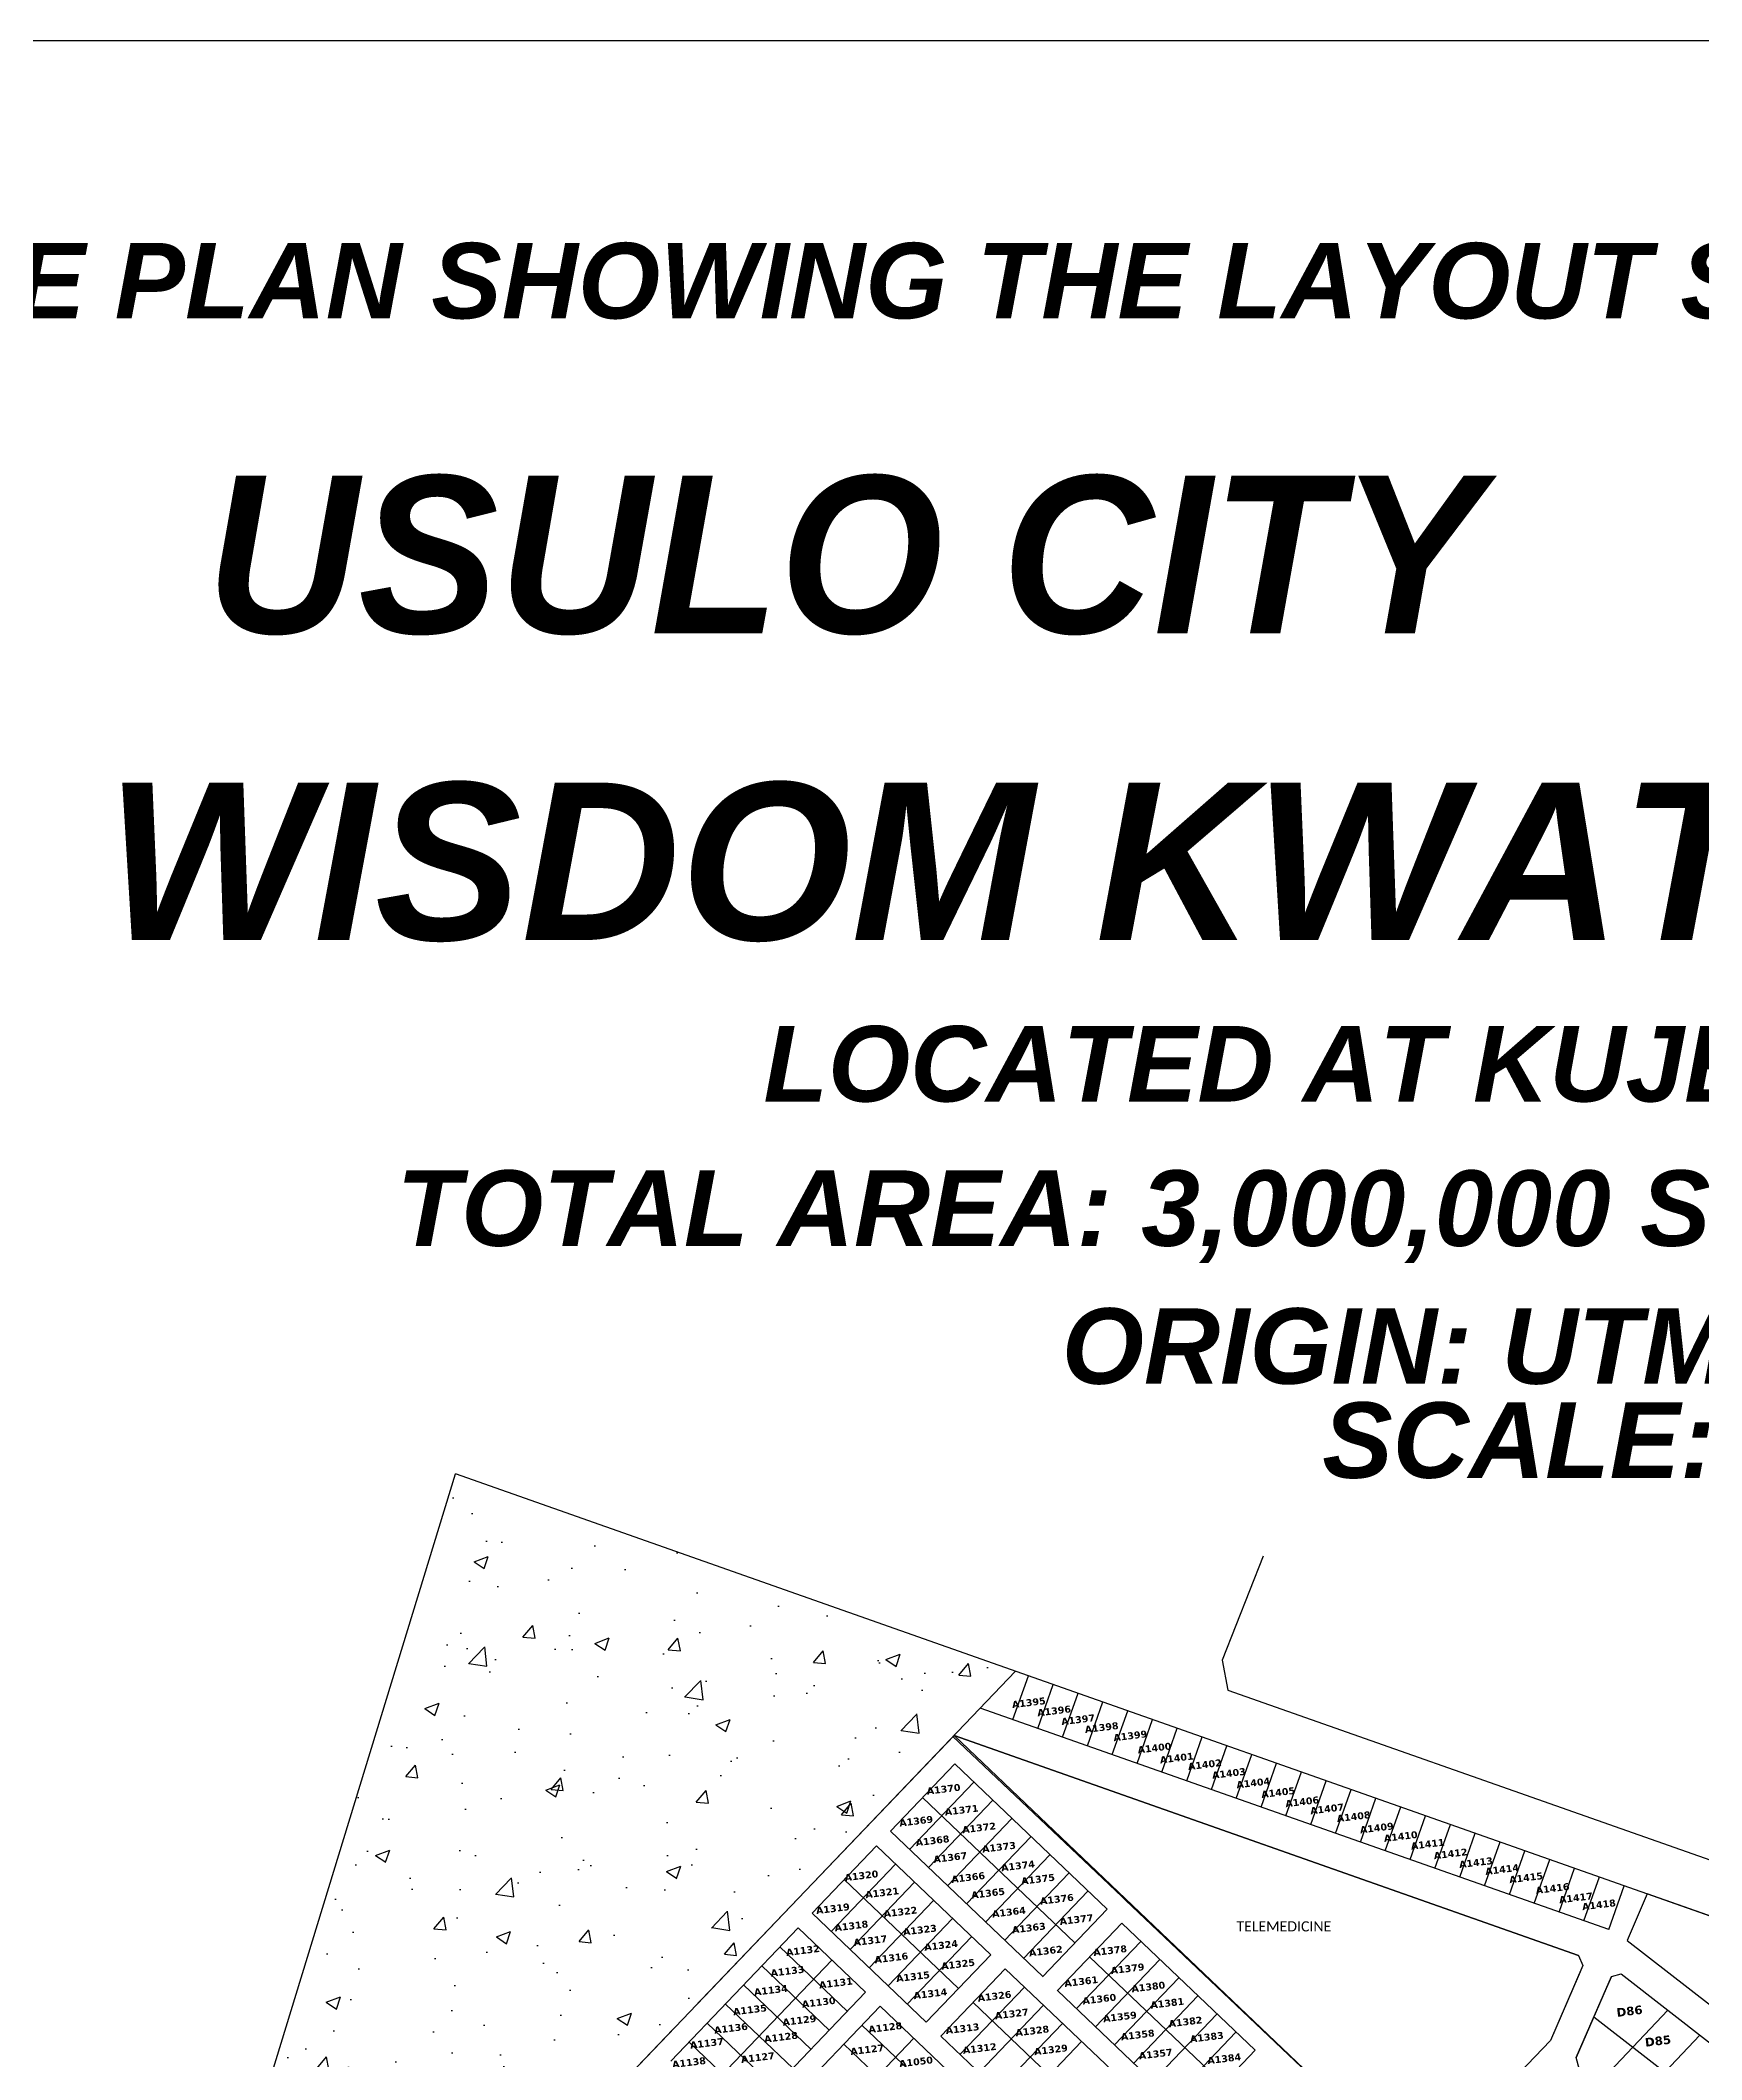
# Model space of a CAD drawing. Header units: millimetres. Extents: x 2359 to 301137, y 976657 to 981112.
# Drawn here: x 298650 to 299471, y 980114 to 981112 of the extents above; entities that cross this region are included whole.
import ezdxf

# ---------------------------------------------------------------- set-up
doc = ezdxf.new("R2010")
doc.units = ezdxf.units.MM
doc.header["$MEASUREMENT"] = 0
doc.layers.add('Annotation - Text_Pen_No__86', color=7, linetype='Continuous', lineweight=20, true_color=0x5555ff)
for name, color, linetype in [('DESIGNNN', 7, 'Continuous'), ('PDF2_TEXT', 7, 'Continuous'), ('Plines', 1, 'Continuous')]:
    doc.layers.add(name, color=color, linetype=linetype)
doc.styles.add('PDF Arial Bold Italic', font='arialbi.ttf')
doc.styles.get("Standard").update_dxf_attribs({"font": 'arial.ttf'})

msp = doc.modelspace()

# ---------------------------------------------------------------- hatches: boundary and pattern name
h = msp.add_hatch()
h.set_pattern_fill('AR-CONC', color=256, scale=10)
h.set_pattern_definition([(50, (-3.133, 0.694), (71.7260183, -6.2752135), [7.5, -82.5]), (355, (-3.13, 0.694), (-13.8751334, 75.2192134), [6, -66]), (100.4514445, (2.844, 0.17), (57.8508847, 68.943999), [6.374019, -70.114211]), (46.1842, (-3.13, 20.69), (106.724133, -16.551928), [11.25, -123.75]), (96.635635, (5.76, 19.31), (93.466195, 97.41186), [9.561034, -105.171376]), (351.184164, (-3.13, 20.69), (93.466195, 97.41186), [9, -99]), (21, (6.867, 15.694), (59.6907052, -40.261889), [7.5, -82.5]), (326, (6.87, 15.694), (24.331533, 72.5150045), [6, -66]), (71.451445, (11.84, 12.34), (84.0222377, 32.2531153), [6.374019, -70.114211]), (37.5, (-3.133, 0.694), (1.2159855, 33.2893854), [0, -65.2, 0, -67, 0, -66.25]), (7.5, (-3.133, 0.694), (26.3069537, 39.4411712), [0, -38.2, 0, -63.7, 0, -25.25]), (327.5, (-25.433, 0.694), (53.3822436, -2.2554872), [0, -25, 0, -78, 0, -103.5]), (317.5, (-35.433, 0.694), (58.318617, 10.0104982), [0, -32.5, 0, -51.8, 0, -73.5])])
h.paths.add_polyline_path([(298596.13349, 979745.90109), (298596.86685, 980018.50989), (298737.49185, 980019.3688), (298855.28085, 980403.8308), (299131.78099, 980306.3323)])

# ---------------------------------------------------------------- linework, layer by layer
for p, q in [((298596.13349, 979745.90109), (299131.78099, 980306.3323)), ((299101.46118, 980274.60963), (299365.76647, 980022.5996)), ((299094.56046, 980267.37223), (299094.55176, 980267.38052)), ((299070.00583, 980227.22588), (299101.78917, 980260.47979)), ((299101.78917, 980260.47979), (299177.05821, 980188.7122)), ((299079.40367, 980218.24364), (299111.18701, 980251.49755)), ((299085.9175, 980243.83377), (299161.16654, 980172.08525)), ((299088.80151, 980209.2614), (299120.58484, 980242.51531)), ((299070.00583, 980227.22588), (299145.27487, 980155.45829)), ((299098.19934, 980200.27916), (299129.98268, 980233.53307)), ((299107.59718, 980191.29692), (299139.38052, 980224.55083)), ((299031.31307, 980186.74286), (299063.09641, 980219.99677)), ((299063.09641, 980219.99677), (299119.54819, 980166.17108)), ((299116.99502, 980182.31468), (299148.77835, 980215.56859)), ((299040.71091, 980177.76062), (299072.49425, 980211.01453)), ((299126.39286, 980173.33244), (299158.17619, 980206.58635)), ((299047.22474, 980203.35074), (299103.65652, 980149.54412)), ((299050.10875, 980168.77838), (299081.89208, 980202.03229)), ((299135.79069, 980164.35019), (299167.57403, 980197.6041)), ((299031.31307, 980186.74286), (299087.76485, 980132.91717)), ((299059.50659, 980159.79614), (299091.28992, 980193.05005)), ((299145.18853, 980155.36795), (299177.05821, 980188.7122)), ((298961.52792, 980113.72884), (299024.40365, 980179.51375)), ((299024.40365, 980179.51375), (299057.69573, 980147.77039)), ((299068.90442, 980150.8139), (299100.68776, 980184.06781)), ((299078.30226, 980141.83166), (299110.0856, 980175.08557)), ((299152.41764, 980148.45854), (299184.29562, 980181.81147)), ((299184.29562, 980181.81147), (299250.15603, 980119.01483)), ((299015.43271, 980170.10513), (299048.72479, 980138.36177)), ((299087.7001, 980132.84941), (299119.54819, 980166.17108)), ((299161.81547, 980139.4763), (299193.69345, 980172.82923)), ((299168.40395, 980165.18452), (299234.26436, 980102.38787)), ((298978.17396, 980097.85716), (299041.03059, 980163.62209)), ((299006.46177, 980160.6965), (299039.75384, 980128.95314)), ((299094.9292, 980125.94), (299126.7856, 980159.27035)), ((299126.7856, 980159.27035), (299192.64601, 980096.47371)), ((299171.21331, 980130.49406), (299203.09129, 980163.84699)), ((299180.61115, 980121.51181), (299212.48913, 980154.86475)), ((298994.82, 980081.98548), (299057.69573, 980147.77039)), ((298997.49082, 980151.28788), (299030.7829, 980119.54452)), ((299104.32704, 980116.95776), (299136.18344, 980150.28811)), ((299152.51228, 980148.55756), (299218.37269, 980085.76092)), ((299190.00899, 980112.52957), (299221.88697, 980145.88251)), ((298984.09291, 980056.28906), (299064.93314, 980140.86966)), ((298988.51988, 980141.87926), (299021.81196, 980110.1359)), ((299064.93314, 980140.86966), (299098.22521, 980109.1263)), ((299110.89393, 980142.64339), (299176.75434, 980079.84675)), ((299113.72488, 980107.97552), (299145.58127, 980141.30587)), ((299199.40682, 980103.54733), (299231.2848, 980136.90027)), ((298979.54894, 980132.47063), (299012.84102, 980100.72727)), ((299000.73895, 980040.41739), (299081.57917, 980124.99798)), ((299055.96219, 980131.46104), (299089.25427, 980099.71768)), ((299095.00226, 980126.01644), (299160.86267, 980063.2198)), ((299123.12272, 980098.99328), (299154.97911, 980132.32362)), ((299208.80466, 980094.56509), (299240.68264, 980127.91803)), ((298970.578, 980123.06201), (299003.87007, 980091.31865)), ((299046.99125, 980122.05241), (299080.28333, 980090.30906)), ((299132.52055, 980090.01103), (299164.37695, 980123.34138)), ((299218.2025, 980085.58285), (299250.15603, 980119.01483))]:
    msp.add_line(p, q)
at = {"color": 7}
for p, q in [((299130.52034, 980282.38881), (299138.16894, 980304.0798)), ((299142.78046, 980278.06569), (299150.42906, 980299.75668)), ((299155.04059, 980273.74257), (299162.68919, 980295.43356)), ((299167.30071, 980269.41945), (299174.94931, 980291.11044)), ((299179.56083, 980265.09633), (299187.20943, 980286.78732)), ((299191.82096, 980260.77321), (299199.46956, 980282.4642)), ((299204.08108, 980256.45009), (299211.72968, 980278.14107)), ((299216.3412, 980252.12697), (299223.9898, 980273.81795)), ((299228.60133, 980247.80385), (299236.24993, 980269.49483)), ((299240.86145, 980243.48072), (299248.51005, 980265.17171)), ((299253.12157, 980239.1576), (299260.77017, 980260.84859)), ((299265.3817, 980234.83448), (299273.0303, 980256.52547)), ((299265.3817, 980234.83448), (299273.0303, 980256.52547)), ((299277.64182, 980230.51136), (299285.29042, 980252.20235)), ((299289.90194, 980226.18824), (299297.55054, 980247.87923)), ((299302.16207, 980221.86512), (299309.81067, 980243.55611)), ((299314.42219, 980217.542), (299322.07079, 980239.23298)), ((299326.68231, 980213.21888), (299334.33091, 980234.90986)), ((299338.94244, 980208.89576), (299346.59104, 980230.58674)), ((299351.20256, 980204.57263), (299358.85116, 980226.26362)), ((299363.46268, 980200.24951), (299371.11128, 980221.9405)), ((299375.72281, 980195.92639), (299383.37141, 980217.61738)), ((299387.98293, 980191.60327), (299395.63153, 980213.29426)), ((299400.24305, 980187.28015), (299407.89165, 980208.97114)), ((299412.50318, 980182.95703), (299420.15178, 980204.64802)), ((299424.7633, 980178.63391), (299432.4119, 980200.32489))]:
    msp.add_line(p, q, dxfattribs=at)
msp.add_lwpolyline([(298596.86685, 980018.50989), (298737.49185, 980019.3688), (298855.28085, 980403.8308)])
msp.add_lwpolyline([(299100.93134, 980274.05519), (299101.46118, 980274.60963), (299409.88062, 980165.85587), (299412.05965, 980160.8567), (299396.0257, 980123.93472), (299330.90426, 980055.84005), (299174.77798, 980203.9807)], close=True)
at = {"layer": 'DESIGNNN', "color": 7}
for points in [[(297950.96213, 981111.86539), (301100.96213, 981111.86539), (301100.96213, 976656.86539), (297950.96213, 976656.86539)], [(299557.36425, 980077.37363), (299575.29396, 980063.43534), (299581.34982, 980063.7376), (299613.29179, 980094.12974), (299619.39742, 980103.52335), (299621.47018, 980107.15113), (299635.10083, 980128.85344), (299500.45518, 980176.33171), (299443.80767, 980196.30656), (299433.82455, 980173.31807)]]:
    msp.add_lwpolyline(points, close=True, dxfattribs=at)
for points in [[(299635.10083, 980128.85344), (298855.28085, 980403.8308)], [(299424.7633, 980178.63391), (299114.3471, 980288.09176)], [(299409.88062, 980165.85587), (299101.46118, 980274.60963)], [(299412.05965, 980160.8567), (299409.76022, 980155.56172), (299396.0257, 980123.93472)], [(299426.09322, 980155.51486), (299423.51887, 980149.58681), (299408.71863, 980115.50575)]]:
    msp.add_lwpolyline(points, dxfattribs=at)
at = {"layer": 'DESIGNNN', "color": 1}
for points in [[(298973.15361, 980140.34368), (299101.46118, 980274.60963)], [(299100.93134, 980274.05519), (299174.77798, 980203.9807)], [(299186.11047, 980193.23764), (299330.90426, 980055.84005)], [(298651.28893, 979803.6085), (298962.70412, 980129.48526)]]:
    msp.add_lwpolyline(points, dxfattribs=at)
at = {"layer": 'DESIGNNN', "color": 6}
for points in [[(299443.78173, 980196.24683), (299433.82455, 980173.31807)], [(299430.84454, 980156.72884), (299609.45585, 980017.87909)], [(299417.40593, 980135.51031), (299595.32179, 979997.20118)], [(299419.36175, 980102.32437), (299453.94589, 980138.77019)], [(299435.22855, 980089.98976), (299469.81269, 980126.43558)]]:
    msp.add_lwpolyline(points, dxfattribs=at)
msp.add_lwpolyline([(299419.36175, 980102.32437), (299410.28333, 980109.38179), (299408.71863, 980115.50575), (299426.09322, 980155.51486), (299430.84454, 980156.72884), (299453.94589, 980138.77019)], close=True, dxfattribs=at)
at = {"layer": 'Plines', "color": 7}
msp.add_lwpolyline([(299254.17872, 980363.09303), (299233.81084, 980311.75739), (299236.72053, 980296.90558), (299642.60751, 980153.99735), (299653.77805, 980158.59073), (299673.16212, 980188.44795)], dxfattribs=at)

# ---------------------------------------------------------------- texts
at = {"layer": 'Annotation - Text_Pen_No__86', "color": 7, "linetype": 'Continuous', "lineweight": 20, "attachment_point": 2, "rotation": 7.03243421}
for s, insert, char_height in [('\\A1;{\\fVerdana|b1|i0|c0|p34;A1395}', (299138.14486, 980292.46441), 3.4335879), ('\\A1;{\\fVerdana|b1|i0|c0|p34;A1396}', (299150.64455, 980288.4039), 3.4335879), ('\\A1;{\\fVerdana|b1|i0|c0|p34;A1397}', (299162.49767, 980284.06613), 3.4335879), ('\\A1;{\\fVerdana|b1|i0|c0|p34;A1398}', (299174.13531, 980280.19), 3.4335879), ('\\A1;{\\fVerdana|b1|i0|c0|p34;A1399}', (299188.26275, 980276.10196), 3.4335879), ('\\A1;{\\fVerdana|b1|i0|c0|p34;A1400}', (299200.21223, 980270.069), 3.4335879), ('\\A1;{\\fVerdana|b1|i0|c0|p34;A1401}', (299211.20335, 980265.11617), 3.4335879), ('\\A1;{\\fVerdana|b1|i0|c0|p34;A1402}', (299225.08175, 980261.86703), 3.4335879), ('\\A1;{\\fVerdana|b1|i0|c0|p34;A1403}', (299236.96867, 980257.54796), 3.4335879), ('\\A1;{\\fVerdana|b1|i0|c0|p34;A1370}', (299096.05682, 980249.72194), 3.4335879), ('\\A1;{\\fVerdana|b1|i0|c0|p34;A1404}', (299248.99068, 980252.82395), 3.4335879), ('\\A1;{\\fVerdana|b1|i0|c0|p34;A1405}', (299261.28285, 980248.09996), 3.4335879), ('\\A1;{\\fVerdana|b1|i0|c0|p34;A1406}', (299273.16978, 980243.51093), 3.4335879), ('\\A1;{\\fVerdana|b1|i0|c0|p34;A1369}', (299082.51906, 980233.95247), 3.4335879), ('\\A1;{\\fVerdana|b1|i0|c0|p34;A1371}', (299104.96136, 980239.37775), 3.4335879), ('\\A1;{\\fVerdana|b1|i0|c0|p34;A1407}', (299285.46195, 980240.0017), 3.4335879), ('\\A1;{\\fVerdana|b1|i0|c0|p34;A1408}', (299298.56667, 980236.16693), 3.4335879), ('\\A1;{\\fVerdana|b1|i0|c0|p34;A1368}', (299090.62723, 980224.25932), 3.4335879), ('\\A1;{\\fVerdana|b1|i0|c0|p34;A1372}', (299113.57635, 980230.62497), 3.4335879), ('\\A1;{\\fVerdana|b1|i0|c0|p34;A1409}', (299309.99437, 980230.59357), 3.4335879), ('\\A1;{\\fVerdana|b1|i0|c0|p34;A1410}', (299321.8302, 980226.37956), 3.4335879), ('\\A1;{\\fVerdana|b1|i0|c0|p34;A1367}', (299099.36569, 980216.00514), 3.4335879), ('\\A1;{\\fVerdana|b1|i0|c0|p34;A1373}', (299123.422, 980221.07648), 3.4335879), ('\\A1;{\\fVerdana|b1|i0|c0|p34;A1411}', (299335.16253, 980222.57335), 3.4335879), ('\\A1;{\\fVerdana|b1|i0|c0|p34;A1412}', (299346.4542, 980217.81559), 3.4335879), ('\\A1;{\\fVerdana|b1|i0|c0|p34;A1413}', (299358.97023, 980213.46565), 3.4335879), ('\\A1;{\\fVerdana|b1|i0|c0|p34;A1320}', (299055.50911, 980206.97752), 3.4335879), ('\\A1;{\\fVerdana|b1|i0|c0|p34;A1366}', (299108.18185, 980206.104), 3.4335879), ('\\A1;{\\fVerdana|b1|i0|c0|p34;A1374}', (299132.80865, 980211.85538), 3.4335879), ('\\A1;{\\fVerdana|b1|i0|c0|p34;A1375}', (299142.69596, 980205.25587), 3.4335879), ('\\A1;{\\fVerdana|b1|i0|c0|p34;A1414}', (299371.89443, 980210.06726), 3.4335879), ('\\A1;{\\fVerdana|b1|i0|c0|p34;A1415}', (299383.73026, 980205.98915), 3.4335879), ('\\A1;{\\fVerdana|b1|i0|c0|p34;A1321}', (299065.72228, 980198.5524), 3.4335879), ('\\A1;{\\fVerdana|b1|i0|c0|p34;A1365}', (299118.01801, 980198.31413), 3.4335879), ('\\A1;{\\fVerdana|b1|i0|c0|p34;A1376}', (299152.00878, 980195.36429), 3.4335879), ('\\A1;{\\fVerdana|b1|i0|c0|p34;A1416}', (299396.83424, 980200.70589), 3.4335879), ('\\A1;{\\fVerdana|b1|i0|c0|p34;A1417}', (299408.34364, 980196.05106), 3.4335879), ('\\A1;{\\fVerdana|b1|i0|c0|p34;A1319}', (299041.37694, 980190.72063), 3.4335879), ('\\A1;{\\fVerdana|b1|i0|c0|p34;A1322}', (299074.74787, 980189.05933), 3.4335879), ('\\A1;{\\fVerdana|b1|i0|c0|p34;A1364}', (299128.32343, 980188.98971), 3.4335879), ('\\A1;{\\fVerdana|b1|i0|c0|p34;A1377}', (299161.68824, 980185.32616), 3.4335879), ('\\A1;{\\fVerdana|b1|i0|c0|p34;A1418}', (299419.71599, 980192.62837), 3.4335879), ('\\A1;{\\fVerdana|b1|i0|c0|p34;A1318}', (299050.52127, 980182.17687), 3.4335879), ('\\A1;{\\fVerdana|b1|i0|c0|p34;A1317}', (299059.90316, 980174.9384), 3.4335879), ('\\A1;{\\fVerdana|b1|i0|c0|p34;A1323}', (299084.36725, 980180.15958), 3.4335879), ('\\A1;{\\fVerdana|b1|i0|c0|p34;A1363}', (299138.14953, 980181.14971), 3.4335879), ('\\A1;{\\fVerdana|b1|i0|c0|p34;A1316}', (299070.23508, 980166.39464), 3.4335879), ('\\A1;{\\fVerdana|b1|i0|c0|p34;A1324}', (299094.81797, 980172.56512), 3.4335879), ('\\A1;{\\fVerdana|b1|i0|c0|p34;A1362}', (299146.54466, 980169.77264), 3.4335879), ('\\A1;{\\fVerdana|b1|i0|c0|p34;A1378}', (299178.30967, 980170.00514), 3.4335879), ('\\A1;{\\fVerdana|b1|i0|c0|p34;A1133}', (299018.95244, 980159.80601), 3.4335879), ('\\A1;{\\fVerdana|b1|i0|c0|p34;A1131}', (299042.87748, 980153.93948), 3.4335879), ('\\A1;{\\fVerdana|b1|i0|c0|p34;A1315}', (299080.93323, 980157.11908), 3.4335879), ('\\A1;{\\fVerdana|b1|i0|c0|p34;A1325}', (299103.21001, 980163.24406), 3.4335879), ('\\A1;{\\fVerdana|b1|i0|c0|p34;A1361}', (299164.02798, 980154.71062), 3.4335879), ('\\A1;{\\fVerdana|b1|i0|c0|p34;A1379}', (299186.91972, 980161.06058), 3.4335879), ('\\A1;{\\fVerdana|b1|i0|c0|p34;A1134}', (299010.76645, 980150.42377), 3.4335879), ('\\A1;{\\fVerdana|b1|i0|c0|p34;A1130}', (299034.38673, 980144.43155), 3.4335879), ('\\A1;{\\fVerdana|b1|i0|c0|p34;A1314}', (299089.52998, 980148.67859), 3.4335879), ('\\A1;{\\fVerdana|b1|i0|c0|p34;A1326}', (299121.19937, 980147.45077), 3.4335879), ('\\A1;{\\fVerdana|b1|i0|c0|p34;A1360}', (299172.97968, 980146.03916), 3.4335879), ('\\A1;{\\fVerdana|b1|i0|c0|p34;A1380}', (299197.16973, 980152.04773), 3.4335879), ('\\A1;{\\fVerdana|b1|i0|c0|p34;A1381}', (299206.52152, 980144.00423), 3.4335879), ('\\A1;{\\fVerdana|b1|i0|c0|p34;A1135}', (299000.42695, 980140.72347), 3.4335879), ('\\A1;{\\fVerdana|b1|i0|c0|p34;A1129}', (299024.85584, 980135.51354), 3.4335879), ('\\A1;{\\fVerdana|b1|i0|c0|p34;A1327}', (299129.70095, 980138.7304), 3.4335879), ('\\A1;{\\fVerdana|b1|i0|c0|p34;A1359}', (299183.13862, 980137.26983), 3.4335879), ('\\A1;{\\fVerdana|b1|i0|c0|p34;A1382}', (299215.53082, 980134.79595), 3.4335879), ('\\A1;{\\fVerdana|b1|i0|c0|p34;D86}', (299434.78494, 980140.50378), 4.2341379), ('\\A1;{\\fVerdana|b1|i0|c0|p34;A1137}', (298979.15506, 980124.2053), 3.4335879), ('\\A1;{\\fVerdana|b1|i0|c0|p34;A1136}', (298991.06095, 980131.60611), 3.4335879), ('\\A1;{\\fVerdana|b1|i0|c0|p34;A1128}', (299015.7795, 980127.21626), 3.4335879), ('\\A1;{\\fVerdana|b1|i0|c0|p34;A1128}', (299067.26746, 980131.98973), 3.4335879), ('\\A1;{\\fVerdana|b1|i0|c0|p34;A1313}', (299105.39996, 980131.43838), 3.4335879), ('\\A1;{\\fVerdana|b1|i0|c0|p34;A1328}', (299139.8577, 980130.31074), 3.4335879), ('\\A1;{\\fVerdana|b1|i0|c0|p34;A1358}', (299191.94159, 980128.3364), 3.4335879), ('\\A1;{\\fVerdana|b1|i0|c0|p34;A1383}', (299226.05313, 980127.23689), 3.4335879), ('\\A1;{\\fVerdana|b1|i0|c0|p34;D85}', (299448.83615, 980125.76428), 4.2341379), ('\\A1;{\\fVerdana|b1|i0|c0|p34;A1138}', (298970.33485, 980114.70242), 3.4335879), ('\\A1;{\\fVerdana|b1|i0|c0|p34;A1127}', (299004.31176, 980117.15477), 3.4335879), ('\\A1;{\\fVerdana|b1|i0|c0|p34;A1127}', (299058.34394, 980121.06515), 3.4335879), ('\\A1;{\\fVerdana|b1|i0|c0|p34;A1050}', (299082.46151, 980115.04057), 3.4335879), ('\\A1;{\\fVerdana|b1|i0|c0|p34;A1312}', (299113.90154, 980121.66556), 3.4335879), ('\\A1;{\\fVerdana|b1|i0|c0|p34;A1329}', (299149.07536, 980121.00663), 3.4335879), ('\\A1;{\\fVerdana|b1|i0|c0|p34;A1357}', (299200.81334, 980118.92194), 3.4335879), ('\\A1;{\\fVerdana|b1|i0|c0|p34;A1384}', (299234.64982, 980116.58553), 3.4335879)]:
    msp.add_mtext(s, dxfattribs=dict(at, insert=insert, char_height=char_height))
at = {"layer": 'Annotation - Text_Pen_No__86', "color": 7, "linetype": 'Continuous', "lineweight": 20, "insert": (299026.58023, 980170.03921), "char_height": 3.4335879, "width": 6.5166685, "attachment_point": 2, "rotation": 7.03243421}
msp.add_mtext('\\A1;{\\fVerdana|b1|i0|c0|p34;A1132}', dxfattribs=at)
at = {"layer": 'DESIGNNN', "color": 7, "insert": (299195.40754, 980182.74722), "char_height": 5, "attachment_point": 1}
msp.add_mtext_dynamic_manual_height_columns('\\pxqc;{\\fCalibri|b0|i0|c0|p34;TELEMEDICINE}', width=137.8650664, gutter_width=1000, heights=[0], dxfattribs=at)
at = {"layer": 'PDF2_TEXT', "attachment_point": 7, "style": 'PDF Arial Bold Italic'}
for s, insert, char_height in [('SITE PLAN SHOWING THE LAYOUT SURVEY OF A LANDED PROPERTY', (298556.53772, 980973.96852), 37.3227466), ('{\\fBankGothic Lt BT|b1|i1|c0|p34;\\C4;         USULO CITY}', (298472.17854, 980817.932), 77.7436698), ('WISDOM KWATI SMART CITY', (298682.73786, 980666.3855), 77.7436698), ('LOCATED AT KUJE ABUJA.', (299007.33669, 980587.14797), 37.3227466), ('SCALE: 1:1000', (299283.31572, 980401.25018), 37.3227466)]:
    msp.add_mtext(s, dxfattribs=dict(at, insert=insert, char_height=char_height))
at = {"layer": 'PDF2_TEXT', "color": 1, "insert": (298826.17845, 980505.77373), "char_height": 37.3168434, "attachment_point": 7, "style": 'PDF Arial Bold Italic'}
msp.add_mtext('TOTAL AREA: 3,000,000 SQM OR 300HECTARES', dxfattribs=at)
at = {"layer": 'PDF2_TEXT', "color": 5, "insert": (299154.67241, 980436.99975), "char_height": 37.3168434, "attachment_point": 7, "style": 'PDF Arial Bold Italic'}
msp.add_mtext('ORIGIN: UTM (ZONE 32N)', dxfattribs=at)

doc.saveas('drawing.dxf')
